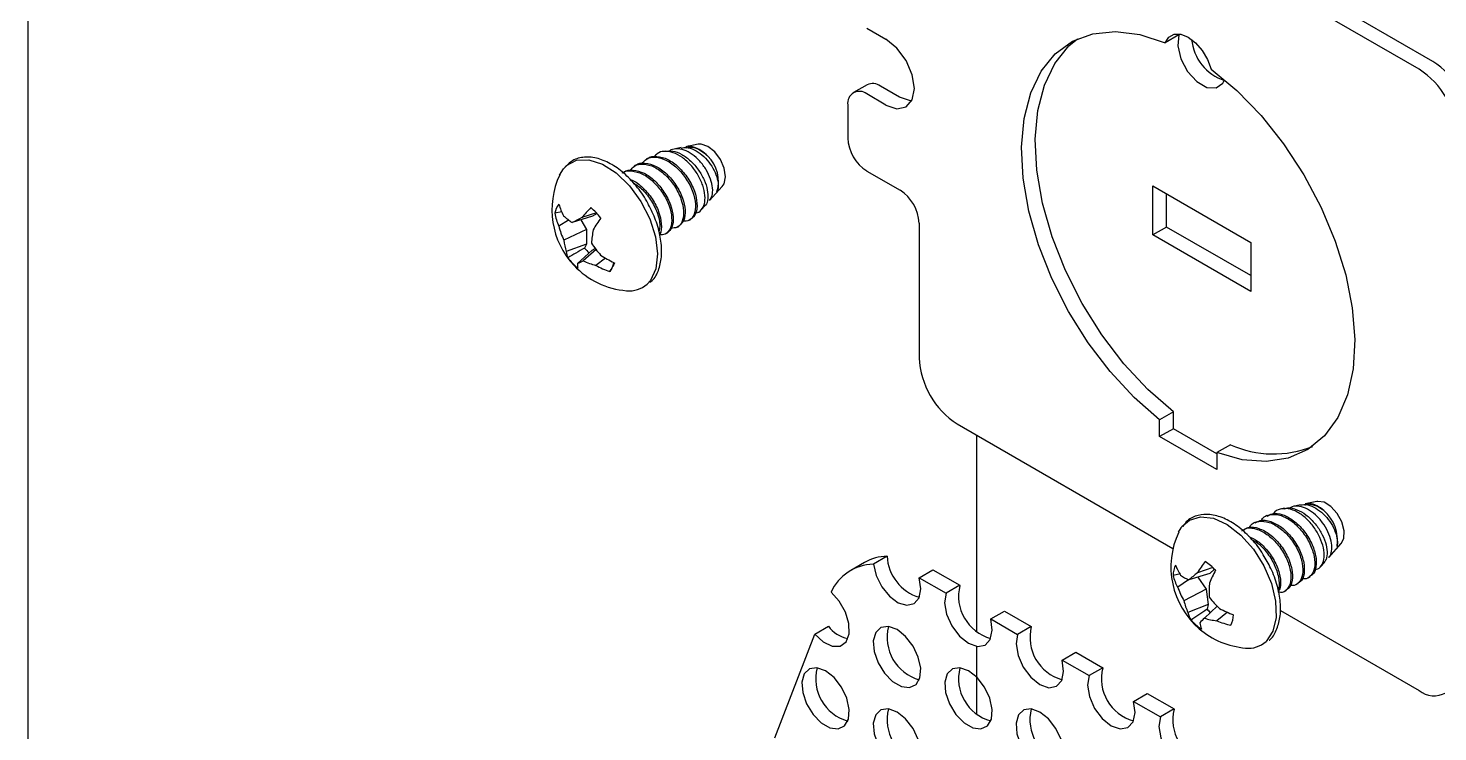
# Model space of a CAD drawing. Extents: x -0.1 to 12.5, y -6.9 to 0.
# Drawn here: x 0 to 2.617, y -4.666 to -3.36 of the extents above; entities that cross this region are included whole.
import ezdxf

# ---------------------------------------------------------------- set-up
doc = ezdxf.new("R2010")
doc.units = 0
doc.header["$LTSCALE"] = 0.5
doc.header["$MEASUREMENT"] = 0
for name, color, linetype in [('Brackets', 181, 'CONTINUOUS'), ('End Cap', 92, 'CONTINUOUS'), ('Hardware', 242, 'CONTINUOUS')]:
    doc.layers.add(name, color=color, linetype=linetype)
doc.layers.add('Text-Unprinted', color=131, linetype='CONTINUOUS', plot=False)

msp = doc.modelspace()

# ---------------------------------------------------------------- linework, layer by layer
at = {"layer": 'Brackets', "transparency": 16777216}
for p, q in [((1.5944, -4.3404), (1.569, -4.3551)), ((1.5526, -4.352), (1.5272, -4.3667)), ((1.6542, -4.3802), (1.6796, -4.3656)), ((1.6796, -4.3656), (1.7295, -4.3944)), ((1.6542, -4.3802), (1.7042, -4.4091)), ((1.7295, -4.3944), (1.7042, -4.4091)), ((1.7868, -4.4568), (1.8122, -4.4421)), ((1.8122, -4.4421), (1.8621, -4.4709)), ((1.4601, -4.4848), (1.4855, -4.4702)), ((1.7868, -4.4568), (1.8367, -4.4856)), ((1.8621, -4.4709), (1.8367, -4.4856)), ((1.386, -4.6773), (1.4601, -4.4848)), ((1.9194, -4.5333), (1.9447, -4.5186)), ((1.9447, -4.5186), (1.9947, -4.5475)), ((1.9194, -4.5333), (1.9693, -4.5621)), ((1.9947, -4.5475), (1.9693, -4.5621)), ((2.0519, -4.6098), (2.0773, -4.5952)), ((2.0773, -4.5952), (2.1273, -4.624)), ((2.0519, -4.6098), (2.1019, -4.6387)), ((2.1273, -4.624), (2.1019, -4.6387))]:
    msp.add_line(p, q, dxfattribs=at)
at = {"layer": 'Brackets', "transparency": 16777216, "flags": 128}
for points in [[(1.569, -4.3551), (1.5739, -4.3761), (1.5844, -4.397), (1.5988, -4.4147), (1.6151, -4.4268), (1.6312, -4.4315), (1.6447, -4.4283), (1.6538, -4.4175), (1.6571, -4.4007), (1.6542, -4.3802)], [(1.4601, -4.4848), (1.476, -4.4993), (1.4924, -4.5071), (1.5072, -4.5071), (1.5182, -4.4992), (1.5239, -4.4846), (1.5235, -4.4654), (1.5171, -4.4441), (1.5056, -4.4238), (1.4905, -4.4073)], [(1.7042, -4.4091), (1.7013, -4.4267), (1.7049, -4.448), (1.7146, -4.4697), (1.7288, -4.4887), (1.7455, -4.5021), (1.7621, -4.5079), (1.7763, -4.5054), (1.786, -4.4948), (1.7896, -4.4777), (1.7868, -4.4568)], [(1.6129, -4.4766), (1.5969, -4.4708), (1.5831, -4.4727), (1.5733, -4.482), (1.5689, -4.4975), (1.5704, -4.517), (1.5776, -4.538), (1.5896, -4.5576), (1.6048, -4.5731), (1.621, -4.5824), (1.6361, -4.5844), (1.6482, -4.5787), (1.6554, -4.5661), (1.6569, -4.5483), (1.6524, -4.5277), (1.6427, -4.5071), (1.6288, -4.4892), (1.6129, -4.4766)], [(1.8367, -4.4856), (1.8339, -4.5033), (1.8375, -4.5245), (1.8472, -4.5463), (1.8614, -4.5652), (1.878, -4.5786), (1.8947, -4.5845), (1.9089, -4.5819), (1.9186, -4.5713), (1.9222, -4.5543), (1.9194, -4.5333)], [(1.4803, -4.5531), (1.4643, -4.5474), (1.4505, -4.5493), (1.4407, -4.5586), (1.4363, -4.574), (1.4378, -4.5936), (1.445, -4.6146), (1.457, -4.6341), (1.4722, -4.6496), (1.4884, -4.659), (1.5036, -4.661), (1.5156, -4.6553), (1.5228, -4.6427), (1.5243, -4.6249), (1.5199, -4.6042), (1.5101, -4.5836), (1.4963, -4.5658), (1.4803, -4.5531)], [(1.7455, -4.5531), (1.7295, -4.5473), (1.7157, -4.5492), (1.7059, -4.5585), (1.7015, -4.574), (1.703, -4.5936), (1.7102, -4.6145), (1.7222, -4.6341), (1.7373, -4.6496), (1.7536, -4.659), (1.7687, -4.661), (1.7807, -4.6552), (1.788, -4.6426), (1.7895, -4.6248), (1.785, -4.6042), (1.7752, -4.5836), (1.7614, -4.5658), (1.7455, -4.5531)], [(1.9693, -4.5621), (1.9664, -4.5798), (1.9701, -4.6011), (1.9798, -4.6228), (1.994, -4.6417), (2.0106, -4.6551), (2.0273, -4.661), (2.0415, -4.6584), (2.0512, -4.6479), (2.0548, -4.6308), (2.0519, -4.6098)], [(1.6129, -4.6297), (1.5969, -4.6239), (1.5831, -4.6258), (1.5733, -4.6351), (1.5689, -4.6506), (1.5704, -4.6701), (1.5776, -4.6911), (1.5896, -4.7107), (1.6048, -4.7262), (1.621, -4.7355), (1.6361, -4.7375), (1.6482, -4.7318), (1.6554, -4.7192), (1.6569, -4.7014), (1.6524, -4.6808), (1.6427, -4.6602), (1.6288, -4.6423), (1.6129, -4.6297)], [(1.878, -4.6296), (1.8621, -4.6239), (1.8483, -4.6258), (1.8385, -4.6351), (1.834, -4.6506), (1.8355, -4.6701), (1.8428, -4.6911), (1.8548, -4.7106), (1.8699, -4.7261), (1.8862, -4.7355), (1.9013, -4.7375), (1.9133, -4.7318), (1.9206, -4.7192), (1.9221, -4.7014), (1.9176, -4.6808), (1.9078, -4.6601), (1.894, -4.6423), (1.878, -4.6296)], [(2.1019, -4.6387), (2.099, -4.6563), (2.1027, -4.6776), (2.1123, -4.6993), (2.1265, -4.7183), (2.1432, -4.7317), (2.1599, -4.7375), (2.1741, -4.735), (2.1837, -4.7244), (2.1874, -4.7074), (2.1845, -4.6864)]]:
    msp.add_lwpolyline(points, dxfattribs=at)
at = {"layer": 'Brackets', "transparency": 16777216}
for centre, radius, start, end in [((1.5967, -4.4297), 0.0894, 91.5119, 119.5973), ((1.6791, -4.3355), 0.0849, 183.3207, 252.8692), ((1.5715, -4.4439), 0.0889, 91.6214, 155.6958), ((1.8089, -4.4144), 0.0818, 165.8702, 254.2644), ((1.5327, -4.4361), 0.0582, 215.864, 258.9769), ((1.6761, -4.4911), 0.0816, 165.5959, 254.3987), ((1.9415, -4.4909), 0.0818, 165.8702, 254.2644), ((1.5435, -4.5677), 0.0816, 165.5959, 254.3987), ((1.8087, -4.5676), 0.0816, 165.5959, 254.3987), ((2.0741, -4.5675), 0.0818, 165.8702, 254.2644), ((1.6761, -4.6442), 0.0816, 165.5959, 254.3987), ((1.9412, -4.6442), 0.0816, 165.5959, 254.3987), ((2.2067, -4.644), 0.0818, 165.8702, 254.2644)]:
    msp.add_arc(centre, radius, start, end, dxfattribs=at)
at = {"layer": 'End Cap', "transparency": 16777216}
for p, q in [((1.7609, -4.4807), (1.7609, -4.1156)), ((1.7609, -4.6339), (1.7609, -4.5075))]:
    msp.add_line(p, q, dxfattribs=at)
at = {"layer": 'Hardware', "transparency": 16777216}
for p, q in [((2.6075, -3.4217), (1.7501, -2.9267)), ((2.5821, -3.4363), (1.7248, -2.9414)), ((1.5568, -3.3601), (1.5924, -3.3806)), ((2.1363, -3.3724), (2.1109, -3.3871)), ((1.5572, -3.465), (1.5318, -3.4797)), ((1.6177, -3.488), (1.5822, -3.4675)), ((1.5215, -3.5026), (1.5215, -3.564)), ((1.5924, -3.5027), (1.5568, -3.4822)), ((1.2123, -3.5819), (1.1991, -3.5847)), ((1.2435, -3.5754), (1.221, -3.5801)), ((1.1499, -3.6019), (1.1472, -3.6035)), ((1.1823, -3.5882), (1.1771, -3.5893)), ((0.9864, -3.633), (0.9938, -3.621)), ((1.1279, -3.6146), (1.1251, -3.6162)), ((1.5568, -3.6253), (1.6187, -3.661)), ((1.265, -3.6801), (1.2886, -3.6537)), ((2.088, -3.653), (2.2698, -3.7579)), ((2.088, -3.7438), (2.088, -3.653)), ((2.1134, -3.7292), (2.1134, -3.6676)), ((0.9909, -3.701), (0.9776, -3.7036)), ((1.0477, -3.7093), (1.0096, -3.721)), ((1.0549, -3.703), (1.0277, -3.7118)), ((1.0562, -3.7044), (1.0477, -3.7093)), ((1.2272, -3.7166), (1.23, -3.715)), ((1.2499, -3.6969), (1.256, -3.6901)), ((1.003, -3.7162), (0.985, -3.7275)), ((1.0364, -3.734), (0.9945, -3.7539)), ((1.026, -3.716), (1.0364, -3.734)), ((1.0364, -3.734), (1.0362, -3.7608)), ((1.183, -3.7421), (1.1858, -3.7405)), ((1.2051, -3.7294), (1.2079, -3.7278)), ((1.6541, -3.7222), (1.6541, -3.9723)), ((2.1134, -3.7292), (2.088, -3.7438)), ((2.2698, -3.8194), (2.1134, -3.7292)), ((1.0362, -3.7608), (0.9988, -3.7746)), ((1.0362, -3.7608), (1.0328, -3.7682)), ((2.2698, -3.8488), (2.088, -3.7438)), ((2.2698, -3.7579), (2.2698, -3.8488)), ((1.047, -3.7721), (1.0199, -3.7969)), ((1.0541, -3.7711), (1.0305, -3.7921)), ((1.047, -3.7721), (1.0525, -3.769)), ((1.072, -3.7871), (1.0537, -3.8005)), ((2.1259, -4.0722), (2.1004, -4.0869)), ((2.1259, -4.1036), (2.1259, -4.0722)), ((1.7248, -4.0948), (2.1252, -4.3259)), ((2.1004, -4.1183), (2.1004, -4.0869)), ((2.1259, -4.1036), (2.1004, -4.1183)), ((2.2065, -4.1501), (2.1259, -4.1036)), ((2.2065, -4.1795), (2.1004, -4.1183)), ((2.2319, -4.1334), (2.2065, -4.1481)), ((2.2065, -4.1481), (2.2065, -4.1795)), ((2.3925, -4.2387), (2.3707, -4.2433)), ((2.2995, -4.2649), (2.2968, -4.2665)), ((2.3322, -4.2514), (2.3266, -4.2526)), ((2.3621, -4.2451), (2.3486, -4.2479)), ((2.2774, -4.2777), (2.2747, -4.2793)), ((2.4145, -4.3429), (2.4377, -4.317)), ((2.1994, -4.3616), (2.1705, -4.3714)), ((2.2021, -4.3643), (2.1938, -4.3726)), ((2.3994, -4.3597), (2.4056, -4.3528)), ((2.1393, -4.3728), (2.1253, -4.3764)), ((2.1543, -4.3842), (2.1339, -4.3979)), ((2.1938, -4.3726), (2.1547, -4.3844)), ((2.1713, -4.3794), (2.1869, -4.4016)), ((2.3547, -4.3924), (2.3575, -4.3908)), ((2.3768, -4.3796), (2.3796, -4.378)), ((2.1869, -4.4016), (2.1455, -4.4229)), ((2.1869, -4.4016), (2.1905, -4.4302)), ((2.3326, -4.4052), (2.3354, -4.4036)), ((2.1905, -4.4302), (2.1529, -4.445)), ((2.2075, -4.4334), (2.1834, -4.4554)), ((2.1905, -4.4302), (2.1884, -4.4389)), ((2.2264, -4.4445), (2.2064, -4.4601)), ((2.3249, -4.4412), (2.5821, -4.5897))]:
    msp.add_line(p, q, dxfattribs=at)
at = {"layer": 'Hardware', "transparency": 16777216, "flags": 128}
for points in [[(2.1004, -4.0869), (2.0533, -4.0458), (2.0087, -3.9977), (1.9677, -3.944), (1.9312, -3.8858), (1.9002, -3.8246), (1.8755, -3.762), (1.8577, -3.6995), (1.8471, -3.6386), (1.8441, -3.5809), (1.8488, -3.5277), (1.861, -3.4804), (1.8803, -3.4401), (1.9065, -3.4078), (1.9387, -3.3844), (1.9762, -3.3704), (2.0182, -3.3662), (2.0634, -3.3718), (2.1109, -3.3871)], [(2.1109, -3.3871), (2.1174, -3.3767), (2.1273, -3.3711), (2.1397, -3.3711), (2.1534, -3.3765), (2.1672, -3.387), (2.1796, -3.4014), (2.1895, -3.4183), (2.196, -3.4363)], [(2.1363, -3.3724), (2.1341, -3.3928), (2.1398, -3.4168), (2.1523, -3.4403), (2.1695, -3.4591), (2.1883, -3.47), (2.2055, -3.471), (2.218, -3.462), (2.2211, -3.456)], [(1.5924, -3.5027), (1.6126, -3.5097), (1.6297, -3.5064), (1.6412, -3.4932), (1.6452, -3.4722), (1.6412, -3.4465), (1.6297, -3.4201), (1.6126, -3.3969), (1.5924, -3.3806)], [(2.1259, -4.0722), (2.0788, -4.0311), (2.0342, -3.983), (1.9931, -3.9293), (1.9567, -3.8711), (1.9257, -3.8099), (1.901, -3.7473), (1.8831, -3.6848), (1.8726, -3.6239), (1.8696, -3.5662), (1.8742, -3.513), (1.8864, -3.4657), (1.9058, -3.4254), (1.9319, -3.3931), (1.9478, -3.38)], [(2.196, -3.4363), (2.2435, -3.4758), (2.2887, -3.5224), (2.3306, -3.575), (2.3682, -3.6324), (2.4004, -3.693), (2.4265, -3.7554), (2.4459, -3.8181), (2.4581, -3.8794), (2.4628, -3.938), (2.4598, -3.9923), (2.4492, -4.041), (2.4314, -4.0829), (2.4066, -4.117), (2.3757, -4.1424), (2.3392, -4.1584), (2.2982, -4.1648), (2.2536, -4.1614), (2.2065, -4.1481)], [(1.6402, -3.4952), (1.638, -3.4951), (1.6177, -3.488)], [(1.2886, -3.6537), (1.2918, -3.6489), (1.2943, -3.636), (1.2919, -3.6202), (1.2849, -3.6039), (1.2744, -3.5896), (1.2619, -3.5795), (1.2495, -3.5751), (1.2435, -3.5754)], [(0.9938, -3.621), (0.9995, -3.615), (1.0181, -3.6052), (1.0408, -3.6043), (1.066, -3.6124), (1.0917, -3.6289), (1.116, -3.6526), (1.1373, -3.6817), (1.1538, -3.7141), (1.1643, -3.7473), (1.1681, -3.7789), (1.1649, -3.8066), (1.155, -3.8282), (1.1489, -3.8351)], [(2.4377, -4.317), (2.4424, -4.3074), (2.443, -4.2931), (2.4386, -4.2768), (2.43, -4.2611), (2.4185, -4.2483), (2.4058, -4.2403), (2.3939, -4.2385), (2.3925, -4.2387)], [(2.1357, -4.2958), (2.1401, -4.2879), (2.1419, -4.2855)], [(2.1419, -4.2855), (2.1557, -4.2732), (2.1762, -4.267), (2.2002, -4.2699), (2.2258, -4.2817), (2.2512, -4.3013), (2.2744, -4.3275), (2.2938, -4.3583), (2.308, -4.3913), (2.3158, -4.4241), (2.3167, -4.4544), (2.3106, -4.4798), (2.298, -4.4984)]]:
    msp.add_lwpolyline(points, dxfattribs=at)
at = {"layer": 'Hardware', "transparency": 16777216}
for centre, radius, start, end in [((2.2481, -3.3726), 0.0887, 185.3027, 252.0279), ((2.5247, -3.5512), 0.1537, 2.6055, 57.3945), ((2.4993, -3.5658), 0.1537, 2.6055, 57.3945), ((1.543, -3.4991), 0.0218, 50.7967, 189.214), ((1.5676, -3.488), 0.0251, 54.3824, 114.3071), ((1.5982, -3.5605), 0.0768, 182.6055, 237.3945), ((1.2157, -3.6447), 0.0658, 342.8017, 45.5622), ((1.1232, -3.697), 0.151, 154.7008, 223.2757), ((1.5773, -3.7257), 0.0768, 2.6055, 57.3945), ((1.0157, -3.711), 0.0389, 141.6297, 168.9543), ((1.1054, -3.6509), 0.1255, 196.6982, 207.2223), ((1.0982, -3.6792), 0.1231, 191.4437, 203.1086), ((1.0771, -3.6216), 0.1201, 226.1411, 235.8307), ((1.2838, -4.237), 0.5843, 115.9956, 117.9851), ((1.23, -3.879), 0.2624, 134.9251, 140.4335), ((0.9686, -3.7831), 0.1177, 36.7733, 49.7782), ((1.5243, -4.0308), 0.5605, 145.4116, 148.0548), ((1.1444, -3.6849), 0.1651, 194.9696, 204.7118), ((1.2784, -3.7761), 0.2334, 169.6588, 175.8559), ((1.0904, -3.7447), 0.0963, 185.4754, 198.0819), ((1.1084, -3.7079), 0.0967, 218.6012, 226.0018), ((1.2181, -3.6437), 0.2076, 213.8192, 221.5081), ((1.0279, -3.7733), 0.0291, 182.5393, 206.4733), ((1.0961, -3.7158), 0.1177, 216.7733, 229.7782), ((0.9825, -3.702), 0.1021, 291.4845, 298.0286), ((1.0941, -3.653), 0.153, 245.4053, 254.6862), ((1.1898, -3.5855), 0.2335, 236.9814, 243.9331), ((1.1232, -3.697), 0.151, 223.2757, 265.2938), ((1.0411, -3.8008), 0.0215, 169.8089, 193.1629), ((1.1377, -3.6454), 0.1764, 241.562, 250.7382), ((1.0491, -3.7878), 0.0389, 321.6297, 348.9543), ((1.1161, -3.7991), 0.0487, 263.7408, 312.3087), ((1.8076, -3.9653), 0.1537, 182.6055, 237.3945), ((2.3118, -3.9541), 0.1964, 245.989, 291.7295), ((2.357, -4.311), 0.0736, 351.0376, 48.9236), ((2.2723, -4.3603), 0.151, 154.7008, 229.3793), ((2.176, -4.3782), 0.0507, 155.1102, 177.9663), ((2.2237, -4.3215), 0.1002, 200.7001, 212.5535), ((2.3601, -4.4824), 0.2197, 142.9144, 149.6518), ((2.1289, -4.4347), 0.1015, 42.2014, 56.5571), ((2.5506, -4.5455), 0.39, 152.6766, 156.5806), ((2.226, -4.3488), 0.1044, 195.3539, 208.075), ((2.1989, -4.2911), 0.1033, 234.7398, 244.6692), ((2.3255, -4.5765), 0.2571, 127.085, 131.6393), ((2.4197, -4.4045), 0.2274, 176.4664, 183.1277), ((2.2822, -4.344), 0.1578, 199.9732, 209.9753), ((2.3608, -4.2802), 0.2167, 219.1183, 226.5557), ((2.2572, -4.3977), 0.1145, 192.6849, 204.3677), ((2.1972, -4.4349), 0.0454, 192.8258, 212.1324), ((2.2504, -4.3783), 0.0867, 224.3262, 230.203), ((2.3285, -4.2117), 0.2542, 242.6593, 249.0269), ((2.234, -4.3908), 0.1015, 222.2014, 236.5571), ((2.532, -4.7989), 0.4894, 135.4204, 136.8217), ((2.2102, -4.4614), 0.0352, 184.2472, 203.7199), ((2.2251, -4.3102), 0.1511, 254.0035, 262.8885), ((2.2753, -4.2922), 0.1815, 247.6807, 256.4742), ((2.1868, -4.4473), 0.0507, 335.1102, 357.9663), ((2.2723, -4.3603), 0.151, 229.3793, 265.2938), ((2.2656, -4.4638), 0.0474, 263.0346, 313.1208), ((2.6097, -4.5559), 0.0437, 230.7967, 9.214)]:
    msp.add_arc(centre, radius, start, end, dxfattribs=at)
for points, knots in [([(1.2648, -3.68), (1.2667, -3.6772), (1.2706, -3.6714), (1.2711, -3.6571), (1.2674, -3.6403), (1.2591, -3.6227), (1.2471, -3.6065), (1.2328, -3.5935), (1.2173, -3.5853), (1.2028, -3.5836), (1.1935, -3.585), (1.1904, -3.5883), (1.1903, -3.5884)], [0, 0, 0, 0, 0.102299, 0.211815, 0.321211, 0.432356, 0.544106, 0.655772, 0.768877, 0.882858, 0.996789, 1, 1, 1, 1]), ([(1.2124, -3.5826), (1.2154, -3.582), (1.2226, -3.5806), (1.2363, -3.5851), (1.2509, -3.5945), (1.2639, -3.6082), (1.2739, -3.624), (1.28, -3.6399), (1.2818, -3.6544), (1.2796, -3.661), (1.2785, -3.6642)], [0, 0, 0, 0, 0.094659, 0.227475, 0.359938, 0.492358, 0.621637, 0.750321, 0.87898, 1, 1, 1, 1]), ([(1.2618, -3.5978), (1.2575, -3.5939), (1.249, -3.5861), (1.2353, -3.5803), (1.2255, -3.5785), (1.2216, -3.5802), (1.2211, -3.5804)], [0, 0, 0, 0, 0.317809, 0.636462, 0.956834, 1, 1, 1, 1]), ([(1.223, -3.582), (1.2248, -3.5814), (1.2309, -3.5796), (1.2441, -3.5841), (1.2555, -3.5917), (1.261, -3.597), (1.2618, -3.5978)], [0, 0, 0, 0, 0.154122, 0.551083, 0.937754, 1, 1, 1, 1]), ([(1.1516, -3.6878), (1.1512, -3.6869), (1.146, -3.6755), (1.1315, -3.6557), (1.109, -3.6308), (1.0838, -3.6122), (1.0579, -3.6008), (1.0328, -3.5981), (1.0102, -3.6041), (0.9998, -3.6147), (0.9947, -3.6197)], [0, 0, 0, 0, 0.0126267, 0.1548326, 0.2973688, 0.4406679, 0.5851756, 0.7300976, 0.870811, 1, 1, 1, 1]), ([(1.1279, -3.6147), (1.128, -3.6146), (1.132, -3.6103), (1.1452, -3.6099), (1.1652, -3.6149), (1.1859, -3.63), (1.2034, -3.6511), (1.2157, -3.6753), (1.2205, -3.6987), (1.2185, -3.7182), (1.2113, -3.7245), (1.2078, -3.7277)], [0, 0, 0, 0, 0.002714, 0.125012, 0.252375, 0.376462, 0.500549, 0.627912, 0.75021, 0.876462, 1, 1, 1, 1]), ([(1.1393, -3.6121), (1.1418, -3.6088), (1.148, -3.6008), (1.1642, -3.5983), (1.1847, -3.6039), (1.2052, -3.6188), (1.2227, -3.64), (1.235, -3.664), (1.24, -3.6877), (1.2375, -3.7065), (1.2288, -3.7181), (1.2195, -3.7184), (1.2154, -3.7185)], [0, 0, 0, 0, 0.071978, 0.175234, 0.282764, 0.387529, 0.492295, 0.599825, 0.70308, 0.809673, 0.916266, 1, 1, 1, 1]), ([(1.15, -3.602), (1.1501, -3.6019), (1.1541, -3.5976), (1.1673, -3.5971), (1.1873, -3.6021), (1.208, -3.6172), (1.2255, -3.6383), (1.2378, -3.6625), (1.2426, -3.686), (1.2406, -3.7054), (1.2334, -3.7118), (1.2299, -3.7149)], [0, 0, 0, 0, 0.002714, 0.125012, 0.252375, 0.376462, 0.500549, 0.627912, 0.75021, 0.876462, 1, 1, 1, 1]), ([(1.2392, -3.7027), (1.2393, -3.7027), (1.2437, -3.7031), (1.25, -3.6979), (1.2561, -3.6872), (1.2571, -3.6709), (1.253, -3.6518), (1.2438, -3.6321), (1.2305, -3.6138), (1.2145, -3.5993), (1.1973, -3.5901), (1.181, -3.5878), (1.1687, -3.5908), (1.1639, -3.5969), (1.1622, -3.5991)], [0, 0, 0, 0, 0.002018, 0.093504, 0.186554, 0.279849, 0.37306, 0.4676, 0.562592, 0.657525, 0.753556, 0.850243, 0.946896, 1, 1, 1, 1]), ([(1.1824, -3.5886), (1.187, -3.5881), (1.1966, -3.587), (1.2135, -3.5937), (1.2302, -3.606), (1.2447, -3.6229), (1.2555, -3.6417), (1.2616, -3.6607), (1.262, -3.6769), (1.2597, -3.6869), (1.2562, -3.6893), (1.2556, -3.6897)], [0, 0, 0, 0, 0.114723, 0.239611, 0.364692, 0.489712, 0.611604, 0.733633, 0.85561, 0.974674, 1, 1, 1, 1]), ([(1.1031, -3.6291), (1.1031, -3.629), (1.1072, -3.6247), (1.1203, -3.6242), (1.1404, -3.6293), (1.161, -3.6443), (1.1785, -3.6655), (1.1908, -3.6896), (1.1958, -3.7132), (1.1933, -3.732), (1.1846, -3.7436), (1.1753, -3.7439), (1.1712, -3.744)], [0, 0, 0, 0, 0.002463, 0.113453, 0.229038, 0.341651, 0.454264, 0.569849, 0.680839, 0.795416, 0.909994, 1, 1, 1, 1]), ([(1.1058, -3.6275), (1.1059, -3.6274), (1.1099, -3.6231), (1.1231, -3.6226), (1.1431, -3.6277), (1.1638, -3.6427), (1.1813, -3.6639), (1.1936, -3.688), (1.1984, -3.7115), (1.1964, -3.7309), (1.1893, -3.7373), (1.1857, -3.7404)], [0, 0, 0, 0, 0.002714, 0.125012, 0.252375, 0.376462, 0.500549, 0.627912, 0.75021, 0.876462, 1, 1, 1, 1]), ([(1.1172, -3.6248), (1.1197, -3.6215), (1.1259, -3.6135), (1.1421, -3.611), (1.1626, -3.6166), (1.1831, -3.6315), (1.2006, -3.6527), (1.2129, -3.6768), (1.2179, -3.7005), (1.2154, -3.7193), (1.2067, -3.7309), (1.1974, -3.7312), (1.1933, -3.7313)], [0, 0, 0, 0, 0.0719785, 0.1752336, 0.2827643, 0.3875294, 0.4922945, 0.5998252, 0.7030804, 0.8096733, 0.9162662, 1, 1, 1, 1]), ([(1.117, -3.641), (1.1184, -3.6413), (1.1265, -3.6433), (1.1417, -3.6559), (1.1592, -3.6765), (1.1716, -3.7009), (1.176, -3.7239), (1.1756, -3.7392), (1.1718, -3.7434), (1.1712, -3.744)], [0, 0, 0, 0, 0.039763, 0.224373, 0.408983, 0.598467, 0.780416, 0.968248, 1, 1, 1, 1]), ([(1.1218, -3.6461), (1.1274, -3.6497), (1.1399, -3.6577), (1.1565, -3.6784), (1.1685, -3.7021), (1.1737, -3.7241), (1.1716, -3.734), (1.1707, -3.7382)], [0, 0, 0, 0, 0.1833885, 0.4023952, 0.6271834, 0.8430336, 1, 1, 1, 1]), ([(1.1539, -3.8322), (1.1567, -3.8298), (1.1651, -3.8228), (1.1728, -3.8041), (1.177, -3.7782), (1.1744, -3.7482), (1.1662, -3.717), (1.1563, -3.6972), (1.1516, -3.6878)], [0, 0, 0, 0, 0.089555, 0.265989, 0.448843, 0.637505, 0.827357, 1, 1, 1, 1]), ([(1.0328, -3.7682), (1.0275, -3.7713), (1.0172, -3.7773), (1.0069, -3.7833), (1.0018, -3.7863)], [0, 0, 0, 0, 0.514247, 1, 1, 1, 1]), ([(1.0886, -3.796), (1.088, -3.797), (1.085, -3.8023), (1.082, -3.8076), (1.0795, -3.8119)], [0, 0, 0, 0, 0.176446, 1, 1, 1, 1]), ([(2.2927, -4.3379), (2.2918, -4.3362), (2.2853, -4.3244), (2.269, -4.3055), (2.2451, -4.2835), (2.2194, -4.2686), (2.1944, -4.2617), (2.1713, -4.2634), (2.1534, -4.2713), (2.1461, -4.2812), (2.1433, -4.285)], [0, 0, 0, 0, 0.02481, 0.175168, 0.326073, 0.478065, 0.631323, 0.767436, 0.912401, 1, 1, 1, 1]), ([(2.2891, -4.2744), (2.2899, -4.273), (2.2935, -4.2662), (2.3063, -4.2618), (2.3257, -4.2633), (2.3467, -4.2749), (2.3657, -4.2938), (2.3804, -4.3171), (2.3884, -4.3415), (2.3891, -4.3629), (2.3821, -4.3771), (2.3728, -4.3835), (2.366, -4.3817), (2.3646, -4.3813)], [0, 0, 0, 0, 0.026009, 0.129281, 0.236829, 0.341611, 0.446393, 0.553941, 0.657212, 0.763822, 0.870432, 0.973704, 1, 1, 1, 1]), ([(2.3001, -4.266), (2.303, -4.2642), (2.3109, -4.2593), (2.3287, -4.262), (2.3494, -4.2732), (2.3685, -4.2922), (2.3832, -4.3155), (2.3912, -4.34), (2.3916, -4.3608), (2.3869, -4.374), (2.3807, -4.3763), (2.379, -4.377)], [0, 0, 0, 0, 0.074439, 0.201802, 0.325889, 0.449975, 0.577338, 0.699637, 0.825889, 0.95214, 1, 1, 1, 1]), ([(2.3884, -4.3648), (2.3904, -4.3647), (2.3963, -4.3642), (2.4029, -4.3564), (2.4067, -4.3429), (2.4052, -4.3251), (2.3986, -4.3055), (2.3874, -4.2862), (2.3726, -4.2695), (2.356, -4.2574), (2.3388, -4.2512), (2.3237, -4.2525), (2.3143, -4.2565), (2.3117, -4.2614), (2.3115, -4.2617)], [0, 0, 0, 0, 0.045503, 0.137277, 0.230619, 0.324208, 0.417712, 0.51255, 0.60784, 0.703073, 0.799405, 0.896397, 0.993354, 1, 1, 1, 1]), ([(2.3324, -4.2523), (2.3345, -4.2516), (2.3411, -4.2495), (2.3552, -4.2532), (2.3722, -4.2627), (2.3879, -4.2777), (2.4006, -4.2957), (2.4089, -4.3149), (2.4119, -4.3326), (2.4107, -4.3459), (2.4067, -4.3505), (2.405, -4.3524)], [0, 0, 0, 0, 0.055428, 0.180794, 0.306355, 0.431855, 0.554214, 0.676711, 0.799155, 0.918675, 1, 1, 1, 1]), ([(2.4139, -4.3424), (2.415, -4.3415), (2.4186, -4.3384), (2.4206, -4.3279), (2.4194, -4.3125), (2.4134, -4.2949), (2.4033, -4.2778), (2.39, -4.263), (2.3751, -4.2521), (2.3599, -4.247), (2.3481, -4.2467), (2.3432, -4.2503), (2.3418, -4.2513)], [0, 0, 0, 0, 0.045184, 0.156434, 0.268021, 0.379486, 0.492733, 0.606596, 0.720374, 0.835618, 0.951754, 1, 1, 1, 1]), ([(2.3622, -4.2457), (2.3631, -4.2453), (2.3679, -4.2434), (2.3791, -4.2456), (2.3939, -4.2526), (2.4077, -4.2646), (2.4193, -4.2795), (2.4272, -4.2955), (2.4311, -4.3109), (2.4302, -4.3187), (2.4297, -4.3224)], [0, 0, 0, 0, 0.033806, 0.175548, 0.316915, 0.458236, 0.596205, 0.733538, 0.870845, 1, 1, 1, 1]), ([(2.37, -4.2452), (2.3707, -4.2449), (2.3753, -4.2423), (2.3873, -4.2446), (2.3988, -4.2503), (2.4046, -4.2548), (2.4054, -4.2555)], [0, 0, 0, 0, 0.07769, 0.51052, 0.932129, 1, 1, 1, 1]), ([(2.4054, -4.2555), (2.401, -4.2523), (2.3921, -4.2458), (2.3798, -4.242), (2.3734, -4.2434), (2.3708, -4.2439)], [0, 0, 0, 0, 0.374656, 0.750308, 1, 1, 1, 1]), ([(2.2532, -4.2931), (2.2561, -4.2913), (2.2639, -4.2864), (2.2817, -4.2891), (2.3024, -4.3003), (2.3216, -4.3193), (2.3362, -4.3426), (2.3442, -4.367), (2.3449, -4.3884), (2.3379, -4.4026), (2.3286, -4.409), (2.3218, -4.4072), (2.3204, -4.4068)], [0, 0, 0, 0, 0.06733, 0.18253, 0.294767, 0.407004, 0.522204, 0.632823, 0.747019, 0.861214, 0.971833, 1, 1, 1, 1]), ([(2.2559, -4.2915), (2.2588, -4.2897), (2.2667, -4.2848), (2.2845, -4.2875), (2.3052, -4.2987), (2.3243, -4.3177), (2.339, -4.341), (2.347, -4.3655), (2.3474, -4.3863), (2.3427, -4.3996), (2.3365, -4.4019), (2.3348, -4.4025)], [0, 0, 0, 0, 0.074439, 0.201802, 0.325889, 0.449975, 0.577338, 0.699637, 0.825889, 0.95214, 1, 1, 1, 1]), ([(2.2671, -4.2872), (2.2678, -4.2858), (2.2714, -4.2789), (2.2843, -4.2746), (2.3036, -4.276), (2.3246, -4.2876), (2.3437, -4.3065), (2.3583, -4.3299), (2.3663, -4.3542), (2.367, -4.3756), (2.36, -4.3898), (2.3507, -4.3962), (2.3439, -4.3944), (2.3425, -4.394)], [0, 0, 0, 0, 0.026009, 0.129281, 0.236829, 0.341611, 0.446393, 0.553941, 0.657212, 0.763822, 0.870432, 0.973704, 1, 1, 1, 1]), ([(2.278, -4.2787), (2.2809, -4.2769), (2.2888, -4.2721), (2.3066, -4.2748), (2.3273, -4.2859), (2.3464, -4.305), (2.3611, -4.3282), (2.3691, -4.3527), (2.3695, -4.3735), (2.3648, -4.3868), (2.3586, -4.3891), (2.3569, -4.3897)], [0, 0, 0, 0, 0.074439, 0.201802, 0.325889, 0.449975, 0.577338, 0.699637, 0.825889, 0.95214, 1, 1, 1, 1]), ([(2.2655, -4.3033), (2.2714, -4.306), (2.284, -4.3119), (2.3022, -4.3306), (2.317, -4.3538), (2.3247, -4.378), (2.326, -4.3971), (2.3219, -4.4042), (2.3204, -4.4068)], [0, 0, 0, 0, 0.156299, 0.338966, 0.526455, 0.706489, 0.892343, 1, 1, 1, 1]), ([(2.2715, -4.3097), (2.2744, -4.3111), (2.2841, -4.3159), (2.2994, -4.3324), (2.3143, -4.3554), (2.3217, -4.3794), (2.3236, -4.3963), (2.3207, -4.4019), (2.3202, -4.4029)], [0, 0, 0, 0, 0.090763, 0.30555, 0.526007, 0.737698, 0.956233, 1, 1, 1, 1]), ([(2.3038, -4.4962), (2.3039, -4.4961), (2.3101, -4.4922), (2.3176, -4.4779), (2.325, -4.4547), (2.3255, -4.4261), (2.3196, -4.3949), (2.3087, -4.3644), (2.2977, -4.3462), (2.2927, -4.3379)], [0, 0, 0, 0, 0.002898, 0.165706, 0.331245, 0.503479, 0.678818, 0.853996, 1, 1, 1, 1]), ([(2.1884, -4.4389), (2.1833, -4.4423), (2.1734, -4.4491), (2.1635, -4.4558), (2.1587, -4.459)], [0, 0, 0, 0, 0.5142472, 1, 1, 1, 1])]:
    msp.add_open_spline(points, degree=3, knots=knots, dxfattribs=at)
at = {"layer": 'Text-Unprinted', "ltscale": 0.5, "transparency": 16777216}
msp.add_lwpolyline([(0, 0), (12.5096, 0), (12.5096, -6.8488), (0, -6.8488)], close=True, dxfattribs=at)

doc.saveas('drawing.dxf')
